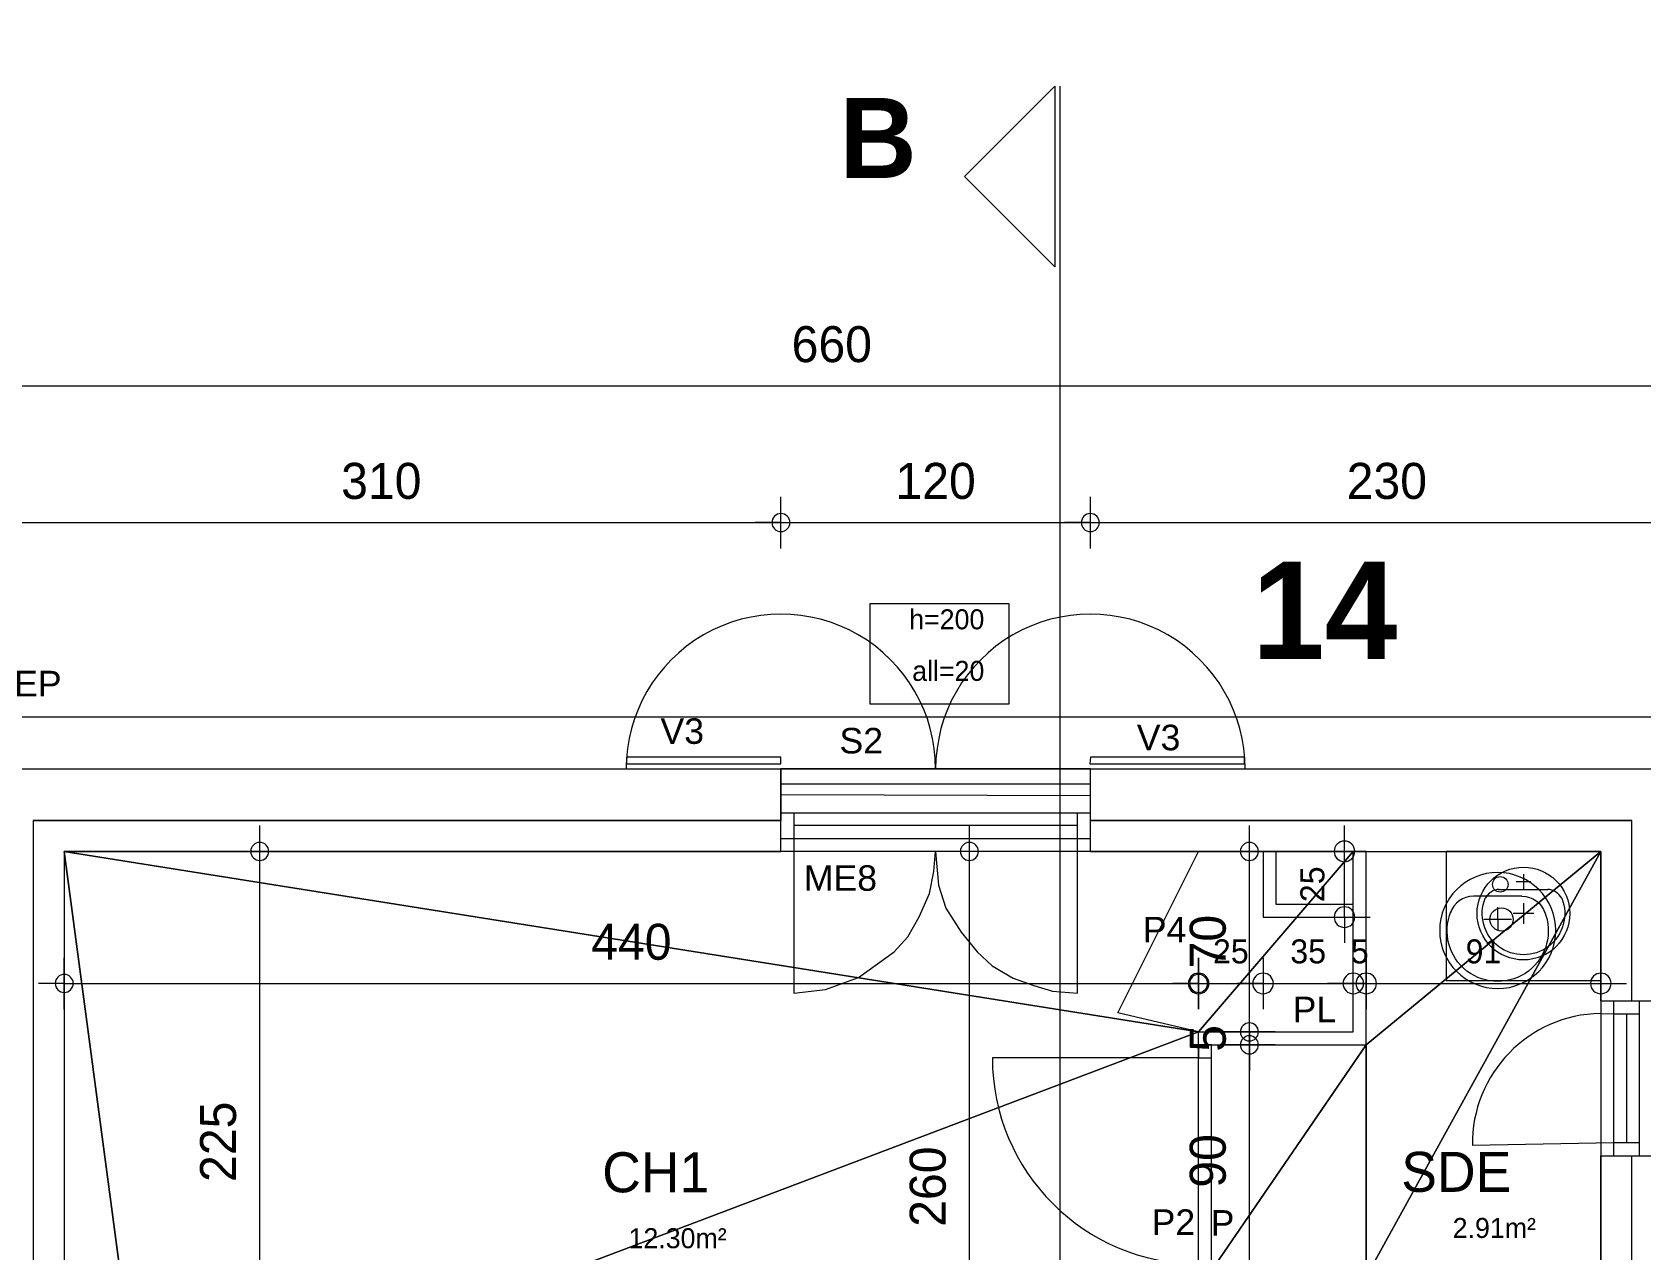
# Model space of a CAD drawing. Header units: metres. Extents: x -30.4 to 29.6, y -50.6 to 0.4.
# Drawn here: x 14.45 to 20.69, y -22.48 to -17.75 of the extents above; entities that cross this region are included whole.
import ezdxf
from ezdxf.enums import TextEntityAlignment as Align
from ezdxf.lldxf.tags import DXFTag

# ---------------------------------------------------------------- set-up
doc = ezdxf.new("R2010")
doc.units = ezdxf.units.M
doc.header["$MEASUREMENT"] = 0
for name, color, linetype in [('Calque commun', 7, 'Continuous'), ('Calque100', 7, 'Continuous'), ('Calque2', 7, 'Continuous'), ('Calque4', 7, 'Continuous'), ('Calque90', 7, 'Continuous'), ('Cotations', 7, 'Continuous'), ('Textes', 7, 'Continuous')]:
    doc.layers.add(name, color=color, linetype=linetype)
doc.styles.add('Arial4', font='arial.ttf', dxfattribs={"height": 0.098961})
doc.styles.add('Century Gothic', font='GOTHIC.TTF', dxfattribs={"height": 0.139636})
doc.styles.add('Century Gothic15', font='GOTHIC.TTF', dxfattribs={"height": 0.155151})
doc.styles.add('Century Gothic16', font='GOTHIC.TTF', dxfattribs={"height": 0.09309})
doc.styles.add('Century Gothic2', font='GOTHICB.TTF', dxfattribs={"height": 0.378481})
doc.styles.add('Century Gothic3', font='GOTHICB.TTF', dxfattribs={"height": 0.31023})
doc.styles.add('Century Gothic7', font='GOTHIC.TTF', dxfattribs={"height": 0.077575})
tags = doc.linetypes.add('DASHDOT2', pattern=[0.5, 0.25, -0.125, 0, -0.125]).pattern_tags.tags
tags[10:11] = [DXFTag(74, 4), DXFTag(75, 0), DXFTag(340, '0'), DXFTag(46, 1.0), DXFTag(50, 0.0), DXFTag(44, 0.0), DXFTag(45, 0.0)]
tags[8:9] = [DXFTag(74, 4), DXFTag(75, 0), DXFTag(340, '0'), DXFTag(46, 1.0), DXFTag(50, 0.0), DXFTag(44, 0.0), DXFTag(45, 0.0)]
tags[6:7] = [DXFTag(74, 4), DXFTag(75, 0), DXFTag(340, '0'), DXFTag(46, 1.0), DXFTag(50, 0.0), DXFTag(44, 0.0), DXFTag(45, 0.0)]
tags[4:5] = [DXFTag(74, 4), DXFTag(75, 0), DXFTag(340, '0'), DXFTag(46, 1.0), DXFTag(50, 0.0), DXFTag(44, 0.0), DXFTag(45, 0.0)]
tags = doc.linetypes.add('HIDDEN2', pattern=[0.1875, 0.125, -0.0625]).pattern_tags.tags
tags[6:7] = [DXFTag(74, 4), DXFTag(75, 0), DXFTag(340, '0'), DXFTag(46, 1.0), DXFTag(50, 0.0), DXFTag(44, 0.0), DXFTag(45, 0.0)]
tags[4:5] = [DXFTag(74, 4), DXFTag(75, 0), DXFTag(340, '0'), DXFTag(46, 1.0), DXFTag(50, 0.0), DXFTag(44, 0.0), DXFTag(45, 0.0)]

# ---------------------------------------------------------------- blocks, each defined once
blk = doc.blocks.new('Block35143')
at = {"layer": 'Calque commun', "color": 7, "linetype": 'Continuous', "lineweight": 18}
for p, q in [((20.854, -21.5106), (20.854, -20.6106)), ((20.854, -24.5081), (20.854, -22.1106))]:
    blk.add_line(p, q, dxfattribs=at)
at = {"layer": 'Calque commun', "color": 7, "linetype": 'Continuous', "lineweight": 9}
for p, q in [((20.654, -21.5106), (20.654, -20.8106)), ((20.534, -21.5106), (20.534, -20.9307)), ((20.534, -24.5081), (20.534, -22.1106)), ((20.654, -24.5081), (20.654, -22.1106))]:
    blk.add_line(p, q, dxfattribs=at)
blk = doc.blocks.new('Block35144')
at = {"layer": 'Calque commun', "color": 7, "linetype": 'Continuous', "lineweight": 18}
for p, q in [((14.254, -20.6106), (17.354, -20.6106)), ((18.554, -20.6106), (20.854, -20.6106))]:
    blk.add_line(p, q, dxfattribs=at)
at = {"layer": 'Calque commun', "color": 7, "linetype": 'Continuous', "lineweight": 9}
for p, q in [((14.454, -20.8106), (17.354, -20.8106)), ((18.554, -20.8106), (20.654, -20.8106)), ((14.574, -20.9307), (17.354, -20.9307)), ((18.554, -20.9307), (20.534, -20.9307))]:
    blk.add_line(p, q, dxfattribs=at)
blk = doc.blocks.new('Block35145')
at = {"layer": 'Calque commun', "color": 7, "linetype": 'Continuous', "lineweight": 18}
blk.add_line((14.254, -20.6106), (14.254, -29.6106), dxfattribs=at)
at = {"layer": 'Calque commun', "color": 7, "linetype": 'Continuous', "lineweight": 9}
for p, q in [((14.454, -20.8106), (14.454, -29.4107)), ((14.574, -20.9307), (14.574, -29.2906))]:
    blk.add_line(p, q, dxfattribs=at)
blk = doc.blocks.new('@PRES_1_$$_1-19')
at = {"layer": 'Calque commun', "color": 5, "linetype": 'Continuous', "lineweight": 9}
for p, q in [((0, 0.32), (1.2, 0.32)), ((1.2, 0.15), (0, 0.15)), ((0.05, 0.05), (0.05, 0.15)), ((1.15, 0.15), (1.15, 0.05)), ((0.05, 0.1), (1.15, 0.1)), ((1.2, 0.05), (0, 0.05)), ((0, 0), (1.2, 0))]:
    blk.add_line(p, q, dxfattribs=at)
blk = doc.blocks.new('@PRES_1_$$_1-20')
at = {"layer": 'Calque commun', "color": 7, "linetype": 'Continuous', "lineweight": 9}
blk.add_line((0, 0), (0, 0.32), dxfattribs=at)
blk = doc.blocks.new('@PRES_1_$$_1-21')
at = {"layer": 'Calque commun', "color": 7, "linetype": 'Continuous', "lineweight": 9}
blk.add_line((0, 0), (0, 0.32), dxfattribs=at)
blk = doc.blocks.new('INTER_2D_COMB7')
at = {"layer": 'Calque4', "color": 0, "linetype": 'ByBlock', "lineweight": -2}
for name in ['@PRES_1_$$_1-19', '@PRES_1_$$_1-20']:
    blk.add_blockref(name, (0, 0), dxfattribs=at)
at = {"layer": 'Calque4', "color": 0, "linetype": 'ByBlock', "lineweight": -2, "extrusion": (0, 0, -1), "xscale": -1, "yscale": -1, "zscale": -1, "rotation": -180}
blk.add_blockref('@PRES_1_$$_1-21', (-1.2, 0), dxfattribs=at)
blk = doc.blocks.new('PLACED_COMB7')
at = {"layer": 'Calque4', "color": 0, "linetype": 'ByBlock', "lineweight": -2}
blk.add_blockref('INTER_2D_COMB7', (0, 0), dxfattribs=at)
blk = doc.blocks.new('@PRES_1_$$_1-22')
at = {"layer": 'Calque commun', "color": 5, "linetype": 'Continuous', "lineweight": 9}
for p, q in [((0, 0.32), (0.6, 0.32)), ((0.6, 0.15), (0, 0.15)), ((0.05, 0.05), (0.05, 0.15)), ((0.55, 0.15), (0.55, 0.05)), ((0.05, 0.1), (0.55, 0.1)), ((0.6, 0.05), (0, 0.05)), ((0, 0), (0.6, 0))]:
    blk.add_line(p, q, dxfattribs=at)
blk = doc.blocks.new('@PRES_1_$$_1-23')
at = {"layer": 'Calque commun', "color": 0, "linetype": 'ByBlock', "lineweight": -2}
blk.add_line((0, 0), (0, 0.32), dxfattribs=at)
blk = doc.blocks.new('@PRES_1_$$_1-24')
at = {"layer": 'Calque commun', "color": 0, "linetype": 'ByBlock', "lineweight": -2}
blk.add_line((0, 0), (0, 0.32), dxfattribs=at)
blk = doc.blocks.new('INTER_2D_COMB8')
at = {"layer": 'Calque4', "color": 0, "linetype": 'ByBlock', "lineweight": -2}
blk.add_blockref('@PRES_1_$$_1-22', (0, 0), dxfattribs=at)
at = {"layer": 'Calque4', "color": 7, "linetype": 'Continuous', "lineweight": 9}
blk.add_blockref('@PRES_1_$$_1-23', (0, 0), dxfattribs=at)
at = {"layer": 'Calque4', "color": 7, "linetype": 'Continuous', "lineweight": 9, "extrusion": (0, 0, -1), "xscale": -1, "yscale": -1, "zscale": -1, "rotation": -180}
blk.add_blockref('@PRES_1_$$_1-24', (-0.6, 0), dxfattribs=at)
blk = doc.blocks.new('PLACED_COMB8')
at = {"layer": 'Calque4', "color": 0, "linetype": 'ByBlock', "lineweight": -2}
blk.add_blockref('INTER_2D_COMB8', (0, 0), dxfattribs=at)
blk = doc.blocks.new('new145')
at = {"layer": 'Calque commun', "color": 5, "linetype": 'Continuous', "lineweight": 9}
blk.add_arc((0, 0), 0.5, 0, 359.99941, dxfattribs=at)
blk = doc.blocks.new('new146')
at = {"layer": 'Calque commun', "color": 5, "linetype": 'Continuous', "lineweight": 9}
blk.add_arc((0, 0), 0.5, 0, 359.99941, dxfattribs=at)
blk = doc.blocks.new('DimLine35267')
at = {"layer": 'Calque commun', "color": 5, "linetype": 'Continuous', "lineweight": 9}
for p, q in [((14.254, -19.7557), (14.254, -19.5557)), ((17.354, -19.7557), (17.354, -19.5557)), ((14.254, -19.6557), (14.154, -19.6557)), ((14.254, -19.6557), (17.354, -19.6557)), ((17.354, -19.6557), (17.454, -19.6557))]:
    blk.add_line(p, q, dxfattribs=at)
at = {"layer": 'Calque commun', "color": 5, "linetype": 'Continuous', "lineweight": 9, "xscale": 0.07000000029802322, "yscale": 0.07000000029802322, "zscale": 0.07000000029802322}
for name, p in [('new145', (14.254, -19.6557)), ('new146', (17.354, -19.6557))]:
    blk.add_blockref(name, p, dxfattribs=at)
at = {"layer": 'Calque commun', "color": 5, "linetype": 'Continuous', "lineweight": 9, "style": 'Century Gothic'}
blk.add_text('310', height=0.13964, dxfattribs=at).set_placement((15.804, -19.6057), align=Align.BOTTOM_CENTER)
blk = doc.blocks.new('new147')
at = {"layer": 'Calque commun', "color": 5, "linetype": 'Continuous', "lineweight": 9}
blk.add_arc((0, 0), 0.5, 0, 359.99941, dxfattribs=at)
blk = doc.blocks.new('new148')
at = {"layer": 'Calque commun', "color": 5, "linetype": 'Continuous', "lineweight": 9}
blk.add_arc((0, 0), 0.5, 0, 359.99941, dxfattribs=at)
blk = doc.blocks.new('DimLine35275')
at = {"layer": 'Calque commun', "color": 5, "linetype": 'Continuous', "lineweight": 9}
for p, q in [((17.354, -19.7557), (17.354, -19.5557)), ((18.554, -19.7557), (18.554, -19.5557)), ((17.354, -19.6557), (17.254, -19.6557)), ((17.354, -19.6557), (18.554, -19.6557)), ((18.554, -19.6557), (18.654, -19.6557))]:
    blk.add_line(p, q, dxfattribs=at)
at = {"layer": 'Calque commun', "color": 5, "linetype": 'Continuous', "lineweight": 9, "xscale": 0.07000000029802322, "yscale": 0.07000000029802322, "zscale": 0.07000000029802322}
for name, p in [('new147', (17.354, -19.6557)), ('new148', (18.554, -19.6557))]:
    blk.add_blockref(name, p, dxfattribs=at)
at = {"layer": 'Calque commun', "color": 5, "linetype": 'Continuous', "lineweight": 9, "style": 'Century Gothic'}
blk.add_text('120', height=0.13964, dxfattribs=at).set_placement((17.954, -19.6057), align=Align.BOTTOM_CENTER)
blk = doc.blocks.new('new149')
at = {"layer": 'Calque commun', "color": 5, "linetype": 'Continuous', "lineweight": 9}
blk.add_arc((0, 0), 0.5, 0, 359.99941, dxfattribs=at)
blk = doc.blocks.new('new150')
at = {"layer": 'Calque commun', "color": 5, "linetype": 'Continuous', "lineweight": 9}
blk.add_arc((0, 0), 0.5, 0, 359.99941, dxfattribs=at)
blk = doc.blocks.new('DimLine35283')
at = {"layer": 'Calque commun', "color": 5, "linetype": 'Continuous', "lineweight": 9}
for p, q in [((18.554, -19.7557), (18.554, -19.5557)), ((20.854, -19.7557), (20.854, -19.5557)), ((18.554, -19.6557), (18.454, -19.6557)), ((18.554, -19.6557), (20.854, -19.6557)), ((20.854, -19.6557), (20.954, -19.6557))]:
    blk.add_line(p, q, dxfattribs=at)
at = {"layer": 'Calque commun', "color": 5, "linetype": 'Continuous', "lineweight": 9, "xscale": 0.07000000029802322, "yscale": 0.07000000029802322, "zscale": 0.07000000029802322}
for name, p in [('new149', (18.554, -19.6557)), ('new150', (20.854, -19.6557))]:
    blk.add_blockref(name, p, dxfattribs=at)
at = {"layer": 'Calque commun', "color": 5, "linetype": 'Continuous', "lineweight": 9, "style": 'Century Gothic'}
blk.add_text('230', height=0.13964, dxfattribs=at).set_placement((19.704, -19.6057), align=Align.BOTTOM_CENTER)
blk = doc.blocks.new('DimLine41364')
at = {"layer": 'Calque commun', "color": 5, "linetype": 'Continuous', "lineweight": 9}
blk.add_line((14.2512, -19.1255), (20.8512, -19.1255), dxfattribs=at)
at = {"layer": 'Calque commun', "color": 5, "linetype": 'Continuous', "lineweight": 9, "style": 'Century Gothic'}
blk.add_text('660', height=0.13964, dxfattribs=at).set_placement((17.5512, -19.0755), align=Align.BOTTOM_CENTER)
blk = doc.blocks.new('fleche08')
at = {"layer": 'Calque100', "color": 6, "linetype": 'Continuous', "lineweight": 18}
mesh = blk.add_polyface(dxfattribs=at)
corners = [(-0.35, -0.35), (0, 0), (0.35, -0.35)]
mesh.append_faces([[corners[k] for k in face] for face in [(0, 1, 2)]], dxfattribs={"color": 6})
blk = doc.blocks.new('@PRES_1_$$_1-40')
at = {"layer": 'Calque commun', "color": 5, "linetype": 'Continuous', "lineweight": 9}
blk.add_line((0.05, 0.05), (0.05, 0.85), dxfattribs=at)
at = {"layer": 'Calque commun', "color": 5, "linetype": 'Continuous', "lineweight": 9, "extrusion": (0, 0, -1)}
blk.add_arc((-0.05, 0.05), 0.8, 90, 180, dxfattribs=at)
at = {"layer": 'Calque commun', "color": 5, "linetype": 'Continuous', "lineweight": 9}
mesh = blk.add_polyface(dxfattribs=at)
corners = [(0, 0), (0, 0.05), (0.05, 0.05), (0.05, 0)]
mesh.append_faces([[corners[k] for k in face] for face in [(0, 1, 2, 3)]], dxfattribs={"color": 5})
mesh = blk.add_polyface(dxfattribs=at)
corners = [(0.85, 0), (0.85, 0.05), (0.9, 0.05), (0.9, 0)]
mesh.append_faces([[corners[k] for k in face] for face in [(0, 1, 2, 3)]], dxfattribs={"color": 5})
blk = doc.blocks.new('@PRES_1_$$_1-41')
at = {"layer": 'Calque commun', "color": 0, "linetype": 'ByBlock', "lineweight": -2}
blk.add_line((0, 0), (0, 0.05), dxfattribs=at)
blk = doc.blocks.new('@PRES_1_$$_1-42')
at = {"layer": 'Calque commun', "color": 0, "linetype": 'ByBlock', "lineweight": -2}
blk.add_line((0, 0), (0, 0.05), dxfattribs=at)
blk = doc.blocks.new('INTER_2D_COMB14')
at = {"layer": 'Calque commun', "color": 0, "linetype": 'ByBlock', "lineweight": -2}
blk.add_blockref('@PRES_1_$$_1-40', (0, 0), dxfattribs=at)
at = {"layer": 'Calque commun', "color": 15, "linetype": 'Continuous', "lineweight": 18}
blk.add_blockref('@PRES_1_$$_1-41', (0, 0), dxfattribs=at)
at = {"layer": 'Calque commun', "color": 15, "linetype": 'Continuous', "lineweight": 18, "extrusion": (0, 0, -1), "xscale": -1, "yscale": -1, "zscale": -1, "rotation": -180}
blk.add_blockref('@PRES_1_$$_1-42', (-0.9, 0), dxfattribs=at)
blk = doc.blocks.new('PLACED_COMB14')
at = {"layer": 'Calque commun', "color": 0, "linetype": 'ByBlock', "lineweight": -2}
blk.add_blockref('INTER_2D_COMB14', (0, 0), dxfattribs=at)
blk = doc.blocks.new('xmodule1pdniv1-19')
at = {"layer": 'Calque commun', "color": 5, "linetype": 'Continuous', "lineweight": 9}
blk.add_arc((0, 0), 0.5, 0, 359.99941, dxfattribs=at)
blk = doc.blocks.new('xmodule1pdniv1-20')
at = {"layer": 'Calque commun', "color": 5, "linetype": 'Continuous', "lineweight": 9}
blk.add_arc((0, 0), 0.5, 0, 359.99941, dxfattribs=at)
blk = doc.blocks.new('DimLine53678')
at = {"layer": 'Calque commun', "color": 5, "linetype": 'Continuous', "lineweight": 9}
for p, q in [((31.7823, -15.9912), (31.7823, -15.8912)), ((31.8823, -15.9912), (31.6823, -15.9912)), ((31.7823, -18.2431), (31.7823, -15.9912)), ((31.6823, -18.2431), (31.8823, -18.2431)), ((31.7823, -18.2431), (31.7823, -18.3431))]:
    blk.add_line(p, q, dxfattribs=at)
at = {"layer": 'Calque commun', "color": 5, "linetype": 'Continuous', "lineweight": 9, "xscale": 0.07000000029802322, "yscale": 0.07000000029802322, "zscale": 0.07000000029802322, "rotation": 90}
for name, p in [('xmodule1pdniv1-20', (31.7823, -15.9912)), ('xmodule1pdniv1-19', (31.7823, -18.2431))]:
    blk.add_blockref(name, p, dxfattribs=at)
at = {"layer": 'Calque commun', "color": 5, "linetype": 'Continuous', "lineweight": 9, "style": 'Century Gothic'}
blk.add_text('225', height=0.13964, rotation=90, dxfattribs=at).set_placement((31.7323, -17.1172), align=Align.BOTTOM_CENTER)
blk = doc.blocks.new('xmodule1pdniv1-43')
at = {"layer": 'Calque commun', "color": 5, "linetype": 'Continuous', "lineweight": 9}
blk.add_arc((0, 0), 0.5, 0, 359.99941, dxfattribs=at)
blk = doc.blocks.new('xmodule1pdniv1-44')
at = {"layer": 'Calque commun', "color": 5, "linetype": 'Continuous', "lineweight": 9}
blk.add_arc((0, 0), 0.5, 0, 359.99941, dxfattribs=at)
blk = doc.blocks.new('DimLine53774')
at = {"layer": 'Calque commun', "color": 5, "linetype": 'Continuous', "lineweight": 9}
for p, q in [((34.5347, -15.9912), (34.5347, -15.8912)), ((34.6347, -15.9912), (34.4347, -15.9912)), ((34.5347, -18.5913), (34.5347, -15.9912)), ((34.6347, -18.5913), (34.4347, -18.5913)), ((34.5347, -18.5913), (34.5347, -18.6913))]:
    blk.add_line(p, q, dxfattribs=at)
at = {"layer": 'Calque commun', "color": 5, "linetype": 'Continuous', "lineweight": 9, "xscale": 0.07000000029802322, "yscale": 0.07000000029802322, "zscale": 0.07000000029802322, "rotation": 90}
for name, p in [('xmodule1pdniv1-44', (34.5347, -15.9912)), ('xmodule1pdniv1-43', (34.5347, -18.5913))]:
    blk.add_blockref(name, p, dxfattribs=at)
at = {"layer": 'Calque commun', "color": 5, "linetype": 'Continuous', "lineweight": 9, "style": 'Century Gothic'}
blk.add_text('260', height=0.13964, rotation=90, dxfattribs=at).set_placement((34.4847, -17.2912), align=Align.BOTTOM_CENTER)
blk = doc.blocks.new('xmodule1pdniv1-59')
at = {"layer": 'Calque commun', "color": 5, "linetype": 'Continuous', "lineweight": 9}
blk.add_arc((0, 0), 0.5, 0, 359.99941, dxfattribs=at)
blk = doc.blocks.new('xmodule1pdniv1-60')
at = {"layer": 'Calque commun', "color": 5, "linetype": 'Continuous', "lineweight": 9}
blk.add_arc((0, 0), 0.5, 0, 359.99941, dxfattribs=at)
blk = doc.blocks.new('DimLine53854')
at = {"layer": 'Calque commun', "color": 5, "linetype": 'Continuous', "lineweight": 9}
for p, q in [((35.6209, -16.7413), (35.6209, -16.6413)), ((35.7209, -16.7413), (35.5209, -16.7413)), ((35.6209, -17.6412), (35.6209, -16.7413)), ((35.7209, -17.6412), (35.5209, -17.6412)), ((35.6209, -17.6412), (35.6209, -17.7412))]:
    blk.add_line(p, q, dxfattribs=at)
at = {"layer": 'Calque commun', "color": 5, "linetype": 'Continuous', "lineweight": 9, "xscale": 0.07000000029802322, "yscale": 0.07000000029802322, "zscale": 0.07000000029802322, "rotation": 90}
for name, p in [('xmodule1pdniv1-60', (35.6209, -16.7413)), ('xmodule1pdniv1-59', (35.6209, -17.6412))]:
    blk.add_blockref(name, p, dxfattribs=at)
at = {"layer": 'Calque commun', "color": 5, "linetype": 'Continuous', "lineweight": 9, "style": 'Century Gothic'}
blk.add_text('90', height=0.13964, rotation=90, dxfattribs=at).set_placement((35.5709, -17.1913), align=Align.BOTTOM_CENTER)
blk = doc.blocks.new('xmodule1pdniv1-61')
at = {"layer": 'Calque commun', "color": 5, "linetype": 'Continuous', "lineweight": 9}
blk.add_arc((0, 0), 0.5, 0, 359.99941, dxfattribs=at)
blk = doc.blocks.new('xmodule1pdniv1-62')
at = {"layer": 'Calque commun', "color": 5, "linetype": 'Continuous', "lineweight": 9}
blk.add_arc((0, 0), 0.5, 0, 359.99941, dxfattribs=at)
blk = doc.blocks.new('DimLine53862')
at = {"layer": 'Calque commun', "color": 5, "linetype": 'Continuous', "lineweight": 9}
for p, q in [((35.6209, -16.6913), (35.6209, -16.5913)), ((35.7209, -16.6913), (35.5209, -16.6913)), ((35.6209, -16.7413), (35.6209, -16.6913)), ((35.7209, -16.7413), (35.5209, -16.7413)), ((35.6209, -16.7413), (35.6209, -16.8413))]:
    blk.add_line(p, q, dxfattribs=at)
at = {"layer": 'Calque commun', "color": 5, "linetype": 'Continuous', "lineweight": 9, "xscale": 0.07000000029802322, "yscale": 0.07000000029802322, "zscale": 0.07000000029802322, "rotation": 90}
for name, p in [('xmodule1pdniv1-62', (35.6209, -16.6913)), ('xmodule1pdniv1-61', (35.6209, -16.7413))]:
    blk.add_blockref(name, p, dxfattribs=at)
at = {"layer": 'Calque commun', "color": 5, "linetype": 'Continuous', "lineweight": 9, "style": 'Century Gothic'}
blk.add_text('5', height=0.1396, rotation=90, dxfattribs=at).set_placement((35.5709, -16.7163), align=Align.BOTTOM_CENTER)
blk = doc.blocks.new('xmodule1pdniv1-63')
at = {"layer": 'Calque commun', "color": 5, "linetype": 'Continuous', "lineweight": 9}
blk.add_arc((0, 0), 0.5, 0, 359.99941, dxfattribs=at)
blk = doc.blocks.new('xmodule1pdniv1-64')
at = {"layer": 'Calque commun', "color": 5, "linetype": 'Continuous', "lineweight": 9}
blk.add_arc((0, 0), 0.5, 0, 359.99941, dxfattribs=at)
blk = doc.blocks.new('DimLine53870')
at = {"layer": 'Calque commun', "color": 5, "linetype": 'Continuous', "lineweight": 9}
for p, q in [((35.6209, -15.9912), (35.6209, -15.8912)), ((35.7209, -15.9912), (35.5209, -15.9912)), ((35.6209, -16.6913), (35.6209, -15.9912)), ((35.7209, -16.6913), (35.5209, -16.6913)), ((35.6209, -16.6913), (35.6209, -16.7913))]:
    blk.add_line(p, q, dxfattribs=at)
at = {"layer": 'Calque commun', "color": 5, "linetype": 'Continuous', "lineweight": 9, "xscale": 0.07000000029802322, "yscale": 0.07000000029802322, "zscale": 0.07000000029802322, "rotation": 90}
for name, p in [('xmodule1pdniv1-64', (35.6209, -15.9912)), ('xmodule1pdniv1-63', (35.6209, -16.6913))]:
    blk.add_blockref(name, p, dxfattribs=at)
at = {"layer": 'Calque commun', "color": 5, "linetype": 'Continuous', "lineweight": 9, "style": 'Century Gothic'}
blk.add_text('70', height=0.13964, rotation=90, dxfattribs=at).set_placement((35.5709, -16.3412), align=Align.BOTTOM_CENTER)
blk = doc.blocks.new('xmodule1pdniv1-79')
at = {"layer": 'Calque commun', "color": 5, "linetype": 'Continuous', "lineweight": 9}
blk.add_arc((0, 0), 0.5, 0, 359.99941, dxfattribs=at)
blk = doc.blocks.new('xmodule1pdniv1-80')
at = {"layer": 'Calque commun', "color": 5, "linetype": 'Continuous', "lineweight": 9}
blk.add_arc((0, 0), 0.5, 0, 359.99941, dxfattribs=at)
blk = doc.blocks.new('DimLine53934')
at = {"layer": 'Calque commun', "color": 5, "linetype": 'Continuous', "lineweight": 9}
for p, q in [((31.0238, -16.6034), (31.0238, -16.4034)), ((35.4237, -16.4034), (35.4237, -16.6034)), ((31.0238, -16.5034), (30.9238, -16.5034)), ((31.0238, -16.5034), (35.4237, -16.5034)), ((35.4237, -16.5034), (35.5237, -16.5034))]:
    blk.add_line(p, q, dxfattribs=at)
at = {"layer": 'Calque commun', "color": 5, "linetype": 'Continuous', "lineweight": 9, "xscale": 0.07000000029802322, "yscale": 0.07000000029802322, "zscale": 0.07000000029802322}
for name, p in [('xmodule1pdniv1-79', (31.0238, -16.5034)), ('xmodule1pdniv1-80', (35.4237, -16.5034))]:
    blk.add_blockref(name, p, dxfattribs=at)
at = {"layer": 'Calque commun', "color": 5, "linetype": 'Continuous', "lineweight": 9, "style": 'Century Gothic'}
blk.add_text('440', height=0.13964, dxfattribs=at).set_placement((33.2237, -16.4534), align=Align.BOTTOM_CENTER)
blk = doc.blocks.new('xmodule1pdniv1-81')
at = {"layer": 'Calque commun', "color": 5, "linetype": 'Continuous', "lineweight": 9}
blk.add_arc((0, 0), 0.5, 0, 359.99941, dxfattribs=at)
blk = doc.blocks.new('xmodule1pdniv1-82')
at = {"layer": 'Calque commun', "color": 5, "linetype": 'Continuous', "lineweight": 9}
blk.add_arc((0, 0), 0.5, 0, 359.99941, dxfattribs=at)
blk = doc.blocks.new('DimLine53950')
at = {"layer": 'Calque commun', "color": 5, "linetype": 'Continuous', "lineweight": 9}
for p, q in [((36.0237, -16.6034), (36.0237, -16.4034)), ((36.0737, -16.4034), (36.0737, -16.6034)), ((36.0237, -16.5034), (35.9237, -16.5034)), ((36.0237, -16.5034), (36.0737, -16.5034)), ((36.0737, -16.5034), (36.1737, -16.5034))]:
    blk.add_line(p, q, dxfattribs=at)
at = {"layer": 'Calque commun', "color": 5, "linetype": 'Continuous', "lineweight": 9, "xscale": 0.07999999821186066, "yscale": 0.07999999821186066, "zscale": 0.07999999821186066}
for name, p in [('xmodule1pdniv1-81', (36.0237, -16.5034)), ('xmodule1pdniv1-82', (36.0737, -16.5034))]:
    blk.add_blockref(name, p, dxfattribs=at)
at = {"layer": 'Calque commun', "color": 5, "linetype": 'Continuous', "lineweight": 9, "style": 'Century Gothic16'}
blk.add_text('5', height=0.0931, dxfattribs=at).set_placement((36.0487, -16.4534), align=Align.BOTTOM_CENTER)
blk = doc.blocks.new('xmodule1pdniv1-83')
at = {"layer": 'Calque commun', "color": 5, "linetype": 'Continuous', "lineweight": 9}
blk.add_arc((0, 0), 0.5, 0, 359.99941, dxfattribs=at)
blk = doc.blocks.new('xmodule1pdniv1-84')
at = {"layer": 'Calque commun', "color": 5, "linetype": 'Continuous', "lineweight": 9}
blk.add_arc((0, 0), 0.5, 0, 359.99941, dxfattribs=at)
blk = doc.blocks.new('DimLine53958')
at = {"layer": 'Calque commun', "color": 5, "linetype": 'Continuous', "lineweight": 9}
for p, q in [((36.0737, -16.4034), (36.0737, -16.6034)), ((36.9837, -16.4034), (36.9837, -16.6034)), ((36.0737, -16.5034), (35.9737, -16.5034)), ((36.0737, -16.5034), (36.9837, -16.5034)), ((36.9837, -16.5034), (37.0837, -16.5034))]:
    blk.add_line(p, q, dxfattribs=at)
at = {"layer": 'Calque commun', "color": 5, "linetype": 'Continuous', "lineweight": 9, "xscale": 0.07999999821186066, "yscale": 0.07999999821186066, "zscale": 0.07999999821186066}
for name, p in [('xmodule1pdniv1-83', (36.0737, -16.5034)), ('xmodule1pdniv1-84', (36.9837, -16.5034))]:
    blk.add_blockref(name, p, dxfattribs=at)
at = {"layer": 'Calque commun', "color": 5, "linetype": 'Continuous', "lineweight": 9, "style": 'Century Gothic16'}
blk.add_text('91', height=0.09309, dxfattribs=at).set_placement((36.5287, -16.4534), align=Align.BOTTOM_CENTER)
blk = doc.blocks.new('vasque1')
at = {"layer": 'Calque2', "color": 6, "linetype": 'Continuous', "lineweight": 9}
for p, q in [((-0.094, -0.092), (0.094, -0.092)), ((-0.0533, -0.182), (0.0533, -0.182)), ((0, -0.182), (0, -0.135)), ((0, -0.182), (0, -0.224))]:
    blk.add_line(p, q, dxfattribs=at)
at = {"layer": 'Calque2', "color": 6, "linetype": 'Continuous', "lineweight": 9, "flags": 128}
for points in [[(0, -0.45, -1), (0, 0)], [(0, 0, -1), (0, -0.45)], [(0.02, -0.046, 1), (-0.04, -0.046, 1), (0.02, -0.046)], [(-0.094, -0.092, 0.324927), (-0.1834, -0.157)], [(0.094, -0.092, -0.324927), (0.1834, -0.157)], [(-0.1814, -0.1514, 1.494518), (0.1814, -0.1514)], [(0.03, -0.182, 1), (-0.06, -0.182, 1), (0.03, -0.182)]]:
    blk.add_lwpolyline(points, format="xyb", dxfattribs=at)
blk = doc.blocks.new('vasqu450')
at = {"layer": 'Calque commun', "color": 6, "linetype": 'Continuous', "lineweight": 9}
blk.add_line((0.1207, 0.1168), (-0.1173, 0.117), dxfattribs=at)
for radius, start, end in [(0.225, 359.99999, 359.9994), (0.2, 158.39995, 21.60003)]:
    blk.add_arc((0, 0), radius, start, end, dxfattribs=at)
at = {"layer": 'Calque commun', "color": 6, "linetype": 'Continuous', "lineweight": 9, "extrusion": (0, 0, -1)}
for centre, start, end in [((0.112, 0.0327), 28.97343, 86.40656), ((-0.112, 0.0327), 93.59344, 151.02657)]:
    blk.add_arc(centre, 0.0845, start, end, dxfattribs=at)
at = {"layer": 'Calque90', "color": 6, "linetype": 'Continuous', "lineweight": 9}
for p, q in [((0, 0.19), (0, 0.12)), ((0.035, 0.155), (-0.035, 0.155)), ((-0.05, 0), (0.05, 0)), ((0, 0.05), (0, -0.05))]:
    blk.add_line(p, q, dxfattribs=at)
blk = doc.blocks.new('meuble vasque 60x50')
at = {"layer": 'Calque commun', "color": 0, "linetype": 'ByBlock', "lineweight": -2, "xscale": 0.800000011920929, "yscale": 0.800000011920929, "zscale": 0.800000011920929}
blk.add_blockref('vasqu450', (0.2994, -0.241), dxfattribs=at)
at = {"layer": 'Calque commun', "color": 0, "linetype": 'ByBlock', "lineweight": -2}
blk.add_blockref('vasque1', (0.3994, -0.0819), dxfattribs=at)
at = {"layer": 'Calque commun', "color": 6, "linetype": 'Continuous', "lineweight": 9}
mesh = blk.add_polyface(dxfattribs=at)
corners = [(-0.0006, -0.0002), (0.5994, -0.0002), (0.5994, -0.5002), (-0.0006, -0.5002)]
mesh.append_faces([[corners[k] for k in face] for face in [(0, 1, 2, 3)]], dxfattribs={"color": 6})
blk = doc.blocks.new('xmodule1pdniv1-115')
at = {"layer": 'Calque commun', "color": 5, "linetype": 'Continuous', "lineweight": 9}
blk.add_arc((0, 0), 0.5, 0, 359.99941, dxfattribs=at)
blk = doc.blocks.new('xmodule1pdniv1-116')
at = {"layer": 'Calque commun', "color": 5, "linetype": 'Continuous', "lineweight": 9}
blk.add_arc((0, 0), 0.5, 0, 359.99941, dxfattribs=at)
blk = doc.blocks.new('DimLine60890')
at = {"layer": 'Calque commun', "color": 5, "linetype": 'Continuous', "lineweight": 9}
for p, q in [((35.4237, -16.6034), (35.4237, -16.4034)), ((35.6737, -16.4034), (35.6737, -16.6034)), ((35.4237, -16.5034), (35.3237, -16.5034)), ((35.4237, -16.5034), (35.6737, -16.5034)), ((35.6737, -16.5034), (35.7737, -16.5034))]:
    blk.add_line(p, q, dxfattribs=at)
at = {"layer": 'Calque commun', "color": 5, "linetype": 'Continuous', "lineweight": 9, "xscale": 0.07999999821186066, "yscale": 0.07999999821186066, "zscale": 0.07999999821186066}
for name, p in [('xmodule1pdniv1-115', (35.4237, -16.5034)), ('xmodule1pdniv1-116', (35.6737, -16.5034))]:
    blk.add_blockref(name, p, dxfattribs=at)
at = {"layer": 'Calque commun', "color": 5, "linetype": 'Continuous', "lineweight": 9, "style": 'Century Gothic16'}
blk.add_text('25', height=0.09309, dxfattribs=at).set_placement((35.5487, -16.4534), align=Align.BOTTOM_CENTER)
blk = doc.blocks.new('xmodule1pdniv1-117')
at = {"layer": 'Calque commun', "color": 5, "linetype": 'Continuous', "lineweight": 9}
blk.add_arc((0, 0), 0.5, 0, 359.99941, dxfattribs=at)
blk = doc.blocks.new('xmodule1pdniv1-118')
at = {"layer": 'Calque commun', "color": 5, "linetype": 'Continuous', "lineweight": 9}
blk.add_arc((0, 0), 0.5, 0, 359.99941, dxfattribs=at)
blk = doc.blocks.new('DimLine60898')
at = {"layer": 'Calque commun', "color": 5, "linetype": 'Continuous', "lineweight": 9}
for p, q in [((35.6737, -16.4034), (35.6737, -16.6034)), ((36.0237, -16.6034), (36.0237, -16.4034)), ((35.6737, -16.5034), (35.5737, -16.5034)), ((35.6737, -16.5034), (36.0237, -16.5034)), ((36.0237, -16.5034), (36.1237, -16.5034))]:
    blk.add_line(p, q, dxfattribs=at)
at = {"layer": 'Calque commun', "color": 5, "linetype": 'Continuous', "lineweight": 9, "xscale": 0.07999999821186066, "yscale": 0.07999999821186066, "zscale": 0.07999999821186066}
for name, p in [('xmodule1pdniv1-117', (35.6737, -16.5034)), ('xmodule1pdniv1-118', (36.0237, -16.5034))]:
    blk.add_blockref(name, p, dxfattribs=at)
at = {"layer": 'Calque commun', "color": 5, "linetype": 'Continuous', "lineweight": 9, "style": 'Century Gothic16'}
blk.add_text('35', height=0.09309, dxfattribs=at).set_placement((35.8487, -16.4534), align=Align.BOTTOM_CENTER)
blk = doc.blocks.new('xmodule1pdniv1-119')
at = {"layer": 'Calque commun', "color": 5, "linetype": 'Continuous', "lineweight": 9}
blk.add_arc((0, 0), 0.5, 0, 359.99941, dxfattribs=at)
blk = doc.blocks.new('xmodule1pdniv1-120')
at = {"layer": 'Calque commun', "color": 5, "linetype": 'Continuous', "lineweight": 9}
blk.add_arc((0, 0), 0.5, 0, 359.99941, dxfattribs=at)
blk = doc.blocks.new('DimLine60906')
at = {"layer": 'Calque commun', "color": 5, "linetype": 'Continuous', "lineweight": 9}
for p, q in [((35.9895, -15.9912), (35.9895, -15.8912)), ((35.8895, -15.9912), (36.0895, -15.9912)), ((35.9895, -16.2462), (35.9895, -15.9912)), ((35.8895, -16.2462), (36.0895, -16.2462)), ((35.9895, -16.2462), (35.9895, -16.3462))]:
    blk.add_line(p, q, dxfattribs=at)
at = {"layer": 'Calque commun', "color": 5, "linetype": 'Continuous', "lineweight": 9, "xscale": 0.07999999821186066, "yscale": 0.07999999821186066, "zscale": 0.07999999821186066, "rotation": 90}
for name, p in [('xmodule1pdniv1-120', (35.9895, -15.9912)), ('xmodule1pdniv1-119', (35.9895, -16.2462))]:
    blk.add_blockref(name, p, dxfattribs=at)
at = {"layer": 'Calque commun', "color": 5, "linetype": 'Continuous', "lineweight": 9, "style": 'Century Gothic16'}
blk.add_text('25', height=0.09309, rotation=90, dxfattribs=at).set_placement((35.9395, -16.1187), align=Align.BOTTOM_CENTER)
blk = doc.blocks.new('xmodule1pdniv1-127')
at = {"layer": 'Calque commun', "color": 7, "linetype": 'Continuous', "lineweight": 9}
for p, q in [((35.1106, -16.6171), (35.4237, -15.9912)), ((35.4237, -16.6913), (35.1106, -16.6171))]:
    blk.add_line(p, q, dxfattribs=at)
at = {"layer": 'Calque commun', "color": 15, "linetype": 'Continuous', "lineweight": 18}
for p, q in [((35.6737, -15.9912), (35.6737, -16.2462)), ((35.7237, -15.9912), (35.6737, -15.9912)), ((35.7237, -15.9912), (35.7237, -16.1962)), ((36.0737, -15.9912), (36.0237, -15.9912)), ((36.0237, -16.1962), (36.0237, -15.9912)), ((36.0737, -16.7413), (36.0737, -15.9912)), ((35.7237, -16.1962), (36.0237, -16.1962)), ((35.6737, -16.2462), (36.0237, -16.2462)), ((36.0237, -16.6913), (36.0237, -16.2462)), ((35.4237, -16.6913), (36.0237, -16.6913)), ((35.4237, -16.7413), (35.4237, -16.6913)), ((35.4237, -16.7413), (36.0737, -16.7413)), ((35.4237, -16.7413), (35.4737, -16.7413)), ((35.4237, -16.7413), (35.4237, -16.7413)), ((35.4737, -16.7413), (35.4737, -16.7413))]:
    blk.add_line(p, q, dxfattribs=at)
at = {"layer": 'Calque commun', "color": 5, "linetype": 'Continuous', "lineweight": 9}
for name in ['DimLine53678', 'DimLine53774', 'DimLine53870', 'DimLine60906', 'DimLine53934', 'DimLine60890', 'DimLine60898', 'DimLine53950', 'DimLine53958', 'DimLine53862', 'DimLine53854']:
    blk.add_blockref(name, (0, 0), dxfattribs=at)
at = {"layer": 'Calque commun', "color": 0, "linetype": 'ByBlock', "lineweight": -2, "extrusion": (0, 0, -1), "xscale": -1, "yscale": -1, "zscale": -1, "rotation": -180}
blk.add_blockref('meuble vasque 60x50', (-36.9832, -15.9911), dxfattribs=at)
at = {"layer": 'Calque commun', "color": 0, "linetype": 'ByBlock', "lineweight": -2, "extrusion": (0, 0, -1), "rotation": -90}
blk.add_blockref('PLACED_COMB14', (-35.4737, -16.7413), dxfattribs=at)
at = {"layer": 'Textes', "color": 5, "linetype": 'ByBlock', "lineweight": -2, "style": 'Arial4'}
for s, p in [('P4', (35.2074, -16.3737)), ('PL', (35.7883, -16.6834)), ('P2', (35.2414, -17.5079))]:
    blk.add_text(s, height=0.09896, dxfattribs=at).set_placement(p, align=Align.BOTTOM_LEFT)
at = {"layer": 'Textes', "color": 5, "linetype": 'ByBlock', "lineweight": -2, "style": 'Century Gothic15'}
for s, p in [('CH1', (33.5256, -17.158)), ('SDE', (36.6363, -17.1562))]:
    blk.add_text(s, height=0.15515, dxfattribs=at).set_placement(p, align=Align.TOP_RIGHT)
at = {"layer": 'Textes', "color": 9, "linetype": 'ByBlock', "lineweight": -2, "style": 'Century Gothic7'}
for s, p in [('12.30m²', (33.5933, -17.4523)), ('2.91m²', (36.7321, -17.4126))]:
    blk.add_text(s, height=0.07758, dxfattribs=at).set_placement(p, align=Align.TOP_RIGHT)
at = {"layer": 'Calque commun', "color": 9, "linetype": 'Continuous', "lineweight": 9}
mesh = blk.add_polyface(dxfattribs=at)
corners = [(31.0238, -15.9912), (31.0238, -18.2438), (31.3237, -18.2431), (36.0237, -18.5913), (35.4237, -17.6913), (31.3237, -18.5913), (36.0237, -16.6913), (36.0237, -15.9912), (35.4237, -16.6913), (36.0237, -17.6913)]
mesh.append_faces([[corners[k] for k in face] for face in [(3, 4, 5), (0, 8, 7)]], dxfattribs={"vtx0": -1, "vtx1": -1, "color": 9})
mesh.append_faces([[corners[k] for k in face] for face in [(0, 2, 8)]], dxfattribs={"vtx0": -1, "vtx1": -1, "vtx2": -1, "color": 9})
mesh.append_faces([[corners[k] for k in face] for face in [(2, 4, 8)]], dxfattribs={"vtx0": -1, "vtx2": -1, "color": 9})
mesh.append_faces([[corners[k] for k in face] for face in [(6, 7, 8)]], dxfattribs={"vtx1": -1, "color": 9})
mesh.append_faces([[corners[k] for k in face] for face in [(2, 5, 4)]], dxfattribs={"vtx1": -1, "vtx2": -1, "color": 9})
mesh.append_faces([[corners[k] for k in face] for face in [(0, 1, 2), (3, 9, 4)]], dxfattribs={"vtx2": -1, "color": 9})
mesh = blk.add_polyface(dxfattribs=at)
corners = [(36.9837, -15.9912), (36.9837, -18.5913), (36.0737, -17.6412), (35.4737, -16.7413), (36.0737, -16.7413), (35.4737, -17.6163), (36.0737, -18.5913), (36.0737, -15.9912), (35.4737, -17.6412)]
mesh.append_faces([[corners[k] for k in face] for face in [(0, 4, 7), (5, 2, 8)]], dxfattribs={"vtx0": -1, "color": 9})
mesh.append_faces([[corners[k] for k in face] for face in [(5, 4, 2), (0, 2, 4)]], dxfattribs={"vtx0": -1, "vtx1": -1, "vtx2": -1, "color": 9})
mesh.append_faces([[corners[k] for k in face] for face in [(3, 4, 5), (6, 2, 1)]], dxfattribs={"vtx1": -1, "color": 9})
mesh.append_faces([[corners[k] for k in face] for face in [(0, 1, 2)]], dxfattribs={"vtx1": -1, "vtx2": -1, "color": 9})

msp = doc.modelspace()

# ---------------------------------------------------------------- linework, layer by layer
at = {"layer": 'Calque commun', "color": 12, "linetype": 'Continuous', "lineweight": 18}
for p, q in [((18.554, -20.8106), (18.554, -20.6106)), ((20.654, -20.8106), (18.554, -20.8106)), ((20.654, -21.5106), (20.654, -20.8106)), ((20.6531, -21.5106), (20.854, -21.5106)), ((20.6531, -22.1106), (20.854, -22.1106))]:
    msp.add_line(p, q, dxfattribs=at)
at = {"layer": 'Calque commun', "color": 7, "linetype": 'HIDDEN2', "lineweight": 9}
for p, q in [((20.5322, -21.559, 19.5949), (20.584, -21.5606, 19.5949)), ((20.584, -22.0606, 19.5949), (20.036, -22.0713, 19.5949))]:
    msp.add_line(p, q, dxfattribs=at)
at = {"layer": 'Calque commun', "color": 12, "linetype": 'Continuous', "lineweight": 18}
msp.add_polyline3d([(17.354, -20.6106, 0), (17.354, -20.8106, 0), (14.454, -20.8106, 0), (14.454, -24.6612, 0), (14.454, -24.6612, 0)], dxfattribs=at)
at = {"layer": 'Calque commun', "color": 7, "linetype": 'Continuous', "lineweight": 9}
msp.add_polyline3d([(17.404, -20.8307, 0), (17.404, -21.4807, 0), (17.5274, -21.4666, 0), (17.6546, -21.4198, 0), (17.7929, -21.3196, 0), (17.8457, -21.2619, 0), (17.8906, -21.1839, 0), (17.9296, -21.0942, 0), (17.9471, -21.0083, 0), (17.954, -20.9307, 0), (17.9647, -21.061, 0), (17.9939, -21.1507, 0), (18.0524, -21.2443, 0), (18.1151, -21.3196, 0), (18.1734, -21.375, 0), (18.2553, -21.4218, 0), (18.3352, -21.451, 0), (18.4074, -21.4725, 0), (18.504, -21.4807, 0), (18.504, -20.8307, 0)], dxfattribs=at)
for centre in [(17.354, -20.6106), (18.554, -20.6106)]:
    msp.add_arc(centre, 0.6, 0, 180.00001, dxfattribs=at)
at = {"layer": 'Calque commun', "color": 7, "linetype": 'HIDDEN2', "lineweight": 9}
msp.add_arc((20.5402, -22.0633, 19.5949), 0.5043, 90.90928, 180.90928, dxfattribs=at)
at = {"layer": 'Cotations', "color": 1, "linetype": 'DASHDOT2', "lineweight": 18, "flags": 128}
msp.add_lwpolyline([(18.4357, -17.9637), (18.4357, -31.7271), (18.4357, -31.7271)], dxfattribs=at)

# ---------------------------------------------------------------- block references
at = {"layer": 'Calque commun', "color": 0, "linetype": 'ByBlock', "lineweight": -2}
for name, p, rotation in [('fleche08', (18.0657, -18.3137), 90), ('PLACED_COMB8', (20.534, -21.5106), -90.00000000000001)]:
    msp.add_blockref(name, p, dxfattribs=dict(at, rotation=rotation))
at = {"layer": 'Calque commun', "color": 5, "linetype": 'Continuous', "lineweight": 9}
for name in ['DimLine41364', 'DimLine35267', 'DimLine35275', 'DimLine35283']:
    msp.add_blockref(name, (0, 0), dxfattribs=at)
at = {"layer": 'Calque commun', "color": 0, "linetype": 'ByBlock', "lineweight": -2}
for name, p in [('Block35144', (0, 0)), ('Block35145', (0, 0)), ('Block35143', (0, 0)), ('xmodule1pdniv1-127', (-16.4498, -4.9394))]:
    msp.add_blockref(name, p, dxfattribs=at)
at = {"layer": 'Calque commun', "color": 0, "linetype": 'ByBlock', "lineweight": -2, "extrusion": (0, 0, -1)}
msp.add_blockref('PLACED_COMB7', (-18.554, -20.9307), dxfattribs=at)

# ---------------------------------------------------------------- texts
at = {"layer": 'Calque commun', "color": 5, "linetype": 'ByBlock', "lineweight": -2, "insert": (18.1428, -19.9919), "char_height": 0.07758, "attachment_point": 3, "line_spacing_factor": 1.546883, "style": 'Century Gothic7'}
msp.add_mtext('h=200\\Pall=20', dxfattribs=at)
at = {"layer": 'Textes', "color": 5, "linetype": 'ByBlock', "lineweight": -2, "style": 'Century Gothic3'}
msp.add_text('B', height=0.3102, dxfattribs=at).set_placement((17.5806, -18.0093), align=Align.TOP_LEFT)
at = {"layer": 'Textes', "color": 5, "linetype": 'ByBlock', "lineweight": -2}
for s, height, style, p in [('14', 0.37848, 'Century Gothic2', (19.1816, -20.2986)), ('EP', 0.09896, 'Arial4', (14.3798, -20.3591)), ('V3', 0.09896, 'Arial4', (16.8867, -20.5433)), ('S2', 0.09896, 'Arial4', (17.581, -20.5805)), ('V3', 0.09896, 'Arial4', (18.7342, -20.5681)), ('ME8', 0.09896, 'Arial4', (17.4426, -21.113))]:
    msp.add_text(s, height=height, dxfattribs=dict(at, style=style)).set_placement(p, align=Align.BOTTOM_LEFT)
at = {"layer": 'Textes', "color": 5, "linetype": 'ByBlock', "lineweight": -2, "style": 'Arial4'}
msp.add_text('P', height=0.099, dxfattribs=at).set_placement((19.1127, -22.4504), align=Align.BOTTOM_RIGHT)

# ---------------------------------------------------------------- meshes
at = {"layer": 'Calque commun', "color": 7, "linetype": 'Continuous', "lineweight": 9}
mesh = msp.add_polyface(dxfattribs=at)
corners = [(29.6021, -8.6275), (-30.3979, -8.6275), (-30.3979, -50.6275), (29.6021, -50.6275)]
mesh.append_faces([[corners[k] for k in face] for face in [(0, 1, 2, 3)]], dxfattribs={"color": 7})
at = {"layer": 'Calque commun', "color": 11, "linetype": 'Continuous', "lineweight": 18}
mesh = msp.add_polyface(dxfattribs=at)
corners = [(17.7002, -19.9689), (18.2385, -19.9689), (18.2385, -20.3596), (17.7002, -20.3596)]
mesh.append_faces([[corners[k] for k in face] for face in [(0, 1, 2, 3)]], dxfattribs={"color": 11})
at = {"layer": 'Calque commun', "color": 16, "linetype": 'HIDDEN2', "lineweight": 9}
mesh = msp.add_polyface(dxfattribs=at)
corners = [(14.254, -20.6106), (20.854, -20.6106), (20.854, -20.4106), (14.254, -20.4106)]
mesh.append_faces([[corners[k] for k in face] for face in [(0, 1, 2, 3)]], dxfattribs={"color": 16})
at = {"layer": 'Calque commun', "color": 7, "linetype": 'Continuous', "lineweight": 9}
mesh = msp.add_polyface(dxfattribs=at)
corners = [(17.354, -20.5649), (16.7557, -20.5649), (16.7543, -20.591), (17.354, -20.591)]
mesh.append_faces([[corners[k] for k in face] for face in [(0, 1, 2, 3)]], dxfattribs={"color": 7})
mesh = msp.add_polyface(dxfattribs=at)
corners = [(19.1522, -20.5649), (18.554, -20.5649), (18.5525, -20.591), (19.1522, -20.591)]
mesh.append_faces([[corners[k] for k in face] for face in [(0, 1, 2, 3)]], dxfattribs={"color": 7})
mesh = msp.add_polyface(dxfattribs=at)
corners = [(18.554, -20.6698), (17.354, -20.6698), (17.354, -20.7106), (18.554, -20.7143)]
mesh.append_faces([[corners[k] for k in face] for face in [(0, 1, 2, 3)]], dxfattribs={"color": 7})

doc.saveas('drawing.dxf')
